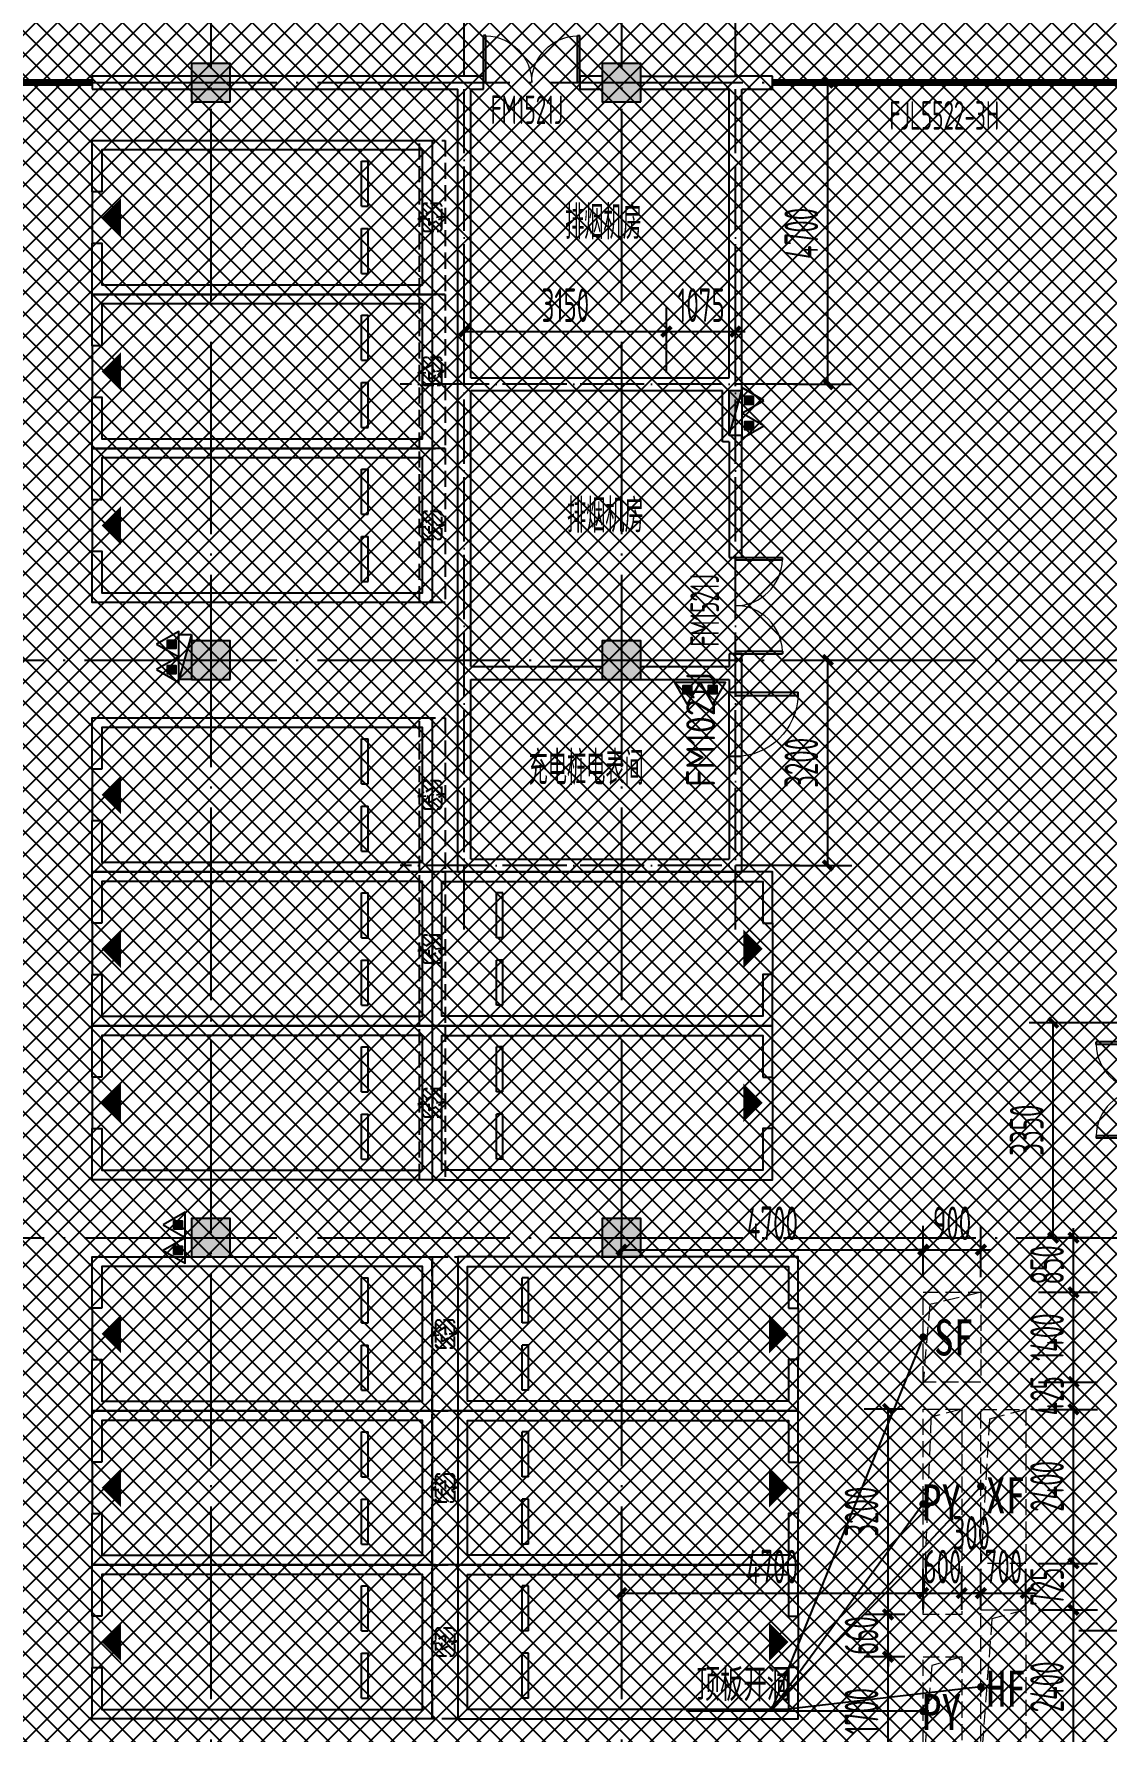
# Model space of a CAD drawing. Extents: x -473190 to 2138458, y -81875 to 2633646.
# Drawn here: x 928751 to 945456, y 117504 to 143951 of the extents above; entities that cross this region are included whole.
import ezdxf

# ---------------------------------------------------------------- set-up
doc = ezdxf.new("R2010")
doc.units = 0
doc.header["$LTSCALE"] = 1000
doc.linetypes.add('DASH', pattern=[0.35, 0.25, -0.1])
doc.linetypes.add('DOTE', pattern=[2.42, 2, -0.2, 0.02, -0.2])
for name, color, linetype in [('00-停车位', 67, 'Continuous'), ('A-COLUMN', 2, 'Continuous'), ('A-PUB_HATCH', 8, 'Continuous'), ('A-ROOM_NAME', 23, 'Continuous'), ('A-WALL', 2, 'Continuous'), ('car', 252, 'Continuous'), ('DIM_LEAD', 3, 'Continuous'), ('DOOR_FIRE', 4, 'Continuous'), ('DOOR_FIRE_TEXT', 7, 'Continuous'), ('DOTE', 1, 'DOTE'), ('PUB_DIM', 3, 'Continuous'), ('PUB_HATCH', 8, 'Continuous'), ('PUB_TEXT', 7, 'Continuous'), ('W-EQUIP_消火栓', 7, 'Continuous'), ('W-EQUIP_灭火器', 7, 'Continuous'), ('WINDOW', 4, 'Continuous'), ('WINDOW_TEXT', 7, 'Continuous')]:
    doc.layers.add(name, color=color, linetype=linetype)
doc.layers.add('HOLE', color=52, linetype='Continuous', lineweight=15)
doc.styles.add('8B2_01', font='simhei.ttf', dxfattribs={"width": 0.8})
doc.styles.add('8B2_02', font='tssdeng.shx', dxfattribs={"width": 0.6, "bigfont": 'TSSDCHN.shx'})
doc.styles.add('_TCH_DIM_T3', font='tssdeng.shx', dxfattribs={"width": 0.564706, "bigfont": '@@@tssdchn.shx'})
doc.styles.add('_TCH_WINDOW', font='tssdeng.shx', dxfattribs={"width": 0.8, "height": 3.5, "bigfont": 'tssdchn.shx'})
doc.styles.get("Standard").update_dxf_attribs({"font": 'gbenor.shx', "bigfont": 'gbcbig.shx'})
doc.dimstyles.new('_TCH_ARCH&&150', dxfattribs={"dimtxt": 525, "dimasz": 150, "dimexe": 375, "dimexo": 450, "dimgap": 150, "dimtad": 1, "dimdec": 0, "dimzin": 0, "dimdsep": 46, "dimtxsty": '_TCH_DIM_T3', "dimblk": 'ARCHTICK', "dimcen": 0.09, "dimclrt": 7, "dimazin": 2, "dimtfac": 1, "dimtdec": 0, "dimtix": 1, "dimtmove": 2, "dimatfit": 3, "dimfxl": 0, "dimtolj": 1, "dimtzin": 0, "dimarcsym": 0})

# ---------------------------------------------------------------- blocks, each defined once
blk = doc.blocks.new('车位2400x5300')
at = {"layer": '00-停车位', "color": 251}
for p, q in [((-875, -1000), (-175, -1000)), ((-875, -1100), (-875, -1000)), ((-175, -1100), (-175, -1000)), ((175, -1000), (875, -1000)), ((175, -1100), (175, -1000)), ((875, -1100), (875, -1000)), ((-875, -1100), (-175, -1100)), ((175, -1100), (875, -1100)), ((400, -5300), (-400, -5300))]:
    blk.add_line(p, q, dxfattribs=at)
blk.add_lwpolyline([(400, -5150), (400, -5300), (1200, -5300), (1200, 0), (-1200, 0), (-1200, -5300), (-400, -5300), (-400, -5150), (-1050, -5150), (-1050, -150), (1050, -150), (1050, -5150), (400, -5150)], dxfattribs=at)
blk.add_lwpolyline([(0, -5150, 0, 600, 0), (0, -4850, 600, 600, 0)], format="xyseb", dxfattribs=at)
blk = doc.blocks.new('A$C2EF10B80')
at = {"layer": 'A-PUB_HATCH'}
h = blk.add_hatch(dxfattribs=at)
h.set_pattern_fill('ANSI31', color=256, scale=50, angle=-16.4434)
h.set_pattern_definition([(45, (6188.46, 7099.97), (-56.1266, 56.1266), [])])
h.paths.add_polyline_path([(-983, -100, 0.414214), (-1033, -50), (-1184, -50), (-1091, -207), (-1210, -207), (-1204, -250), (-983, -250)])
h.paths.add_polyline_path([(-983, -250), (-1204, -250), (-1190, -350), (-1033, -350, 0.414213), (-983, -300)])
h.paths.add_polyline_path([(-1262, -250), (-1417, -250), (-1417, -300, 0.414215), (-1367, -350), (-1207, -350)])
h.paths.add_polyline_path([(-1221, -50), (-1367, -50, 0.414214), (-1417, -100), (-1417, -250), (-1262, -250), (-1320, -146), (-1212, -146)])
at = {"layer": 'car', "linetype": 'DASH', "ltscale": 0.5}
blk.add_line((-1367, -350), (-1033, -350), dxfattribs=at)
at = {"layer": 'car', "linetype": 'DASH'}
blk.add_lwpolyline([(-2400, 0), (0, 0), (0, -400), (-2400, -400)], close=True, dxfattribs=at)
at = {"layer": 'car', "linetype": 'DASH', "ltscale": 0.5}
blk.add_lwpolyline([(-1320, -146), (-1185, -390), (-1210, -207), (-1091, -207), (-1227, 23), (-1212, -146)], close=True, dxfattribs=at)
for points in [[(-1367, -50, 0.414214), (-1417, -100), (-1417, -300)], [(-1033, -350, 0.414214), (-983, -300), (-983, -100, 0.414214), (-1033, -50), (-1367, -50)]]:
    blk.add_lwpolyline(points, format="xyb", dxfattribs=at)
at = {"layer": 'car', "linetype": 'DASH'}
blk.add_arc((-1367, -300), 50, 180, 270, dxfattribs=at)
blk = doc.blocks.new('A$C77CA03F4')
at = {"rotation": 16.44344089606073}
for p in [(6792, 2422), (4490, 1742), (2189, 1063)]:
    blk.add_blockref('A$C2EF10B80', p, dxfattribs=at)
blk = doc.blocks.new('_ArchTick')
at = {"color": 0, "linetype": 'ByBlock', "const_width": 0.4}
blk.add_lwpolyline([(-0.5, -0.5), (0.5, 0.5)], dxfattribs=at)
blk = doc.blocks.new('*D5454')
at = {"layer": 'Defpoints', "color": 0, "transparency": 16777216}
for p in [(-545, -4300), (439, -4300), (-545, -7500)]:
    blk.add_point(p, dxfattribs=at)
at = {"layer": 'PUB_DIM', "color": 0, "lineweight": -2, "transparency": 16777216}
for p, q in [((-95, -4300), (814, -4300)), ((439, -7500), (439, -4300)), ((-95, -7500), (814, -7500))]:
    blk.add_line(p, q, dxfattribs=at)
at = {"layer": 'PUB_DIM', "color": 0, "lineweight": -2, "transparency": 16777216, "xscale": 150, "yscale": 150, "zscale": 150}
for p, rotation in [((439, -4300), 90), ((439, -7500), 270)]:
    blk.add_blockref('_ArchTick', p, dxfattribs=dict(at, rotation=rotation))
at = {"layer": 'PUB_DIM', "color": 7, "transparency": 16777216, "insert": (26, -5900), "char_height": 525, "attachment_point": 5, "rotation": 90, "style": '_TCH_DIM_T3'}
blk.add_mtext('\\A1;3200', dxfattribs=at)
blk = doc.blocks.new('*D5455')
at = {"layer": 'Defpoints', "color": 0, "transparency": 16777216}
for p in [(-545, 4700), (439, 4700), (-545, 0)]:
    blk.add_point(p, dxfattribs=at)
at = {"layer": 'PUB_DIM', "color": 0, "lineweight": -2, "transparency": 16777216}
for p, q in [((-95, 4700), (814, 4700)), ((439, 0), (439, 4700)), ((-95, 0), (814, 0))]:
    blk.add_line(p, q, dxfattribs=at)
at = {"layer": 'PUB_DIM', "color": 0, "lineweight": -2, "transparency": 16777216, "xscale": 150, "yscale": 150, "zscale": 150}
for p, rotation in [((439, 4700), 90), ((439, 0), 270)]:
    blk.add_blockref('_ArchTick', p, dxfattribs=dict(at, rotation=rotation))
at = {"layer": 'PUB_DIM', "color": 7, "transparency": 16777216, "insert": (26, 2350), "char_height": 525, "attachment_point": 5, "rotation": 90, "style": '_TCH_DIM_T3'}
blk.add_mtext('\\A1;4700', dxfattribs=at)
blk = doc.blocks.new('*D5456')
at = {"layer": 'Defpoints', "color": 0, "transparency": 16777216}
for p in [(-2075, 820), (-5225, -266), (-2075, -266)]:
    blk.add_point(p, dxfattribs=at)
at = {"layer": 'PUB_DIM', "color": 0, "lineweight": -2, "transparency": 16777216}
for p, q in [((-5225, 184), (-5225, 1195)), ((-2075, 184), (-2075, 1195)), ((-5225, 820), (-2075, 820))]:
    blk.add_line(p, q, dxfattribs=at)
at = {"layer": 'PUB_DIM', "color": 0, "lineweight": -2, "transparency": 16777216, "xscale": 150, "yscale": 150, "zscale": 150, "rotation": 180}
blk.add_blockref('_ArchTick', (-5225, 820), dxfattribs=at)
at = {"layer": 'PUB_DIM', "color": 0, "lineweight": -2, "transparency": 16777216, "xscale": 150, "yscale": 150, "zscale": 150}
blk.add_blockref('_ArchTick', (-2075, 820), dxfattribs=at)
at = {"layer": 'PUB_DIM', "color": 7, "transparency": 16777216, "insert": (-3650, 1232), "char_height": 525, "attachment_point": 5, "style": '_TCH_DIM_T3'}
blk.add_mtext('\\A1;3150', dxfattribs=at)
blk = doc.blocks.new('*D5457')
at = {"layer": 'Defpoints', "color": 0, "transparency": 16777216}
for p in [(-1000, 820), (-2075, -266), (-1000, -266)]:
    blk.add_point(p, dxfattribs=at)
at = {"layer": 'PUB_DIM', "color": 0, "lineweight": -2, "transparency": 16777216}
for p, q in [((-2075, 184), (-2075, 1195)), ((-1000, 184), (-1000, 1195)), ((-2075, 820), (-2225, 820)), ((-2075, 820), (-1000, 820)), ((-1000, 820), (-850, 820))]:
    blk.add_line(p, q, dxfattribs=at)
at = {"layer": 'PUB_DIM', "color": 0, "lineweight": -2, "transparency": 16777216, "xscale": 150, "yscale": 150, "zscale": 150}
blk.add_blockref('_ArchTick', (-2075, 820), dxfattribs=at)
at = {"layer": 'PUB_DIM', "color": 0, "lineweight": -2, "transparency": 16777216, "xscale": 150, "yscale": 150, "zscale": 150, "rotation": 180}
blk.add_blockref('_ArchTick', (-1000, 820), dxfattribs=at)
at = {"layer": 'PUB_DIM', "color": 7, "transparency": 16777216, "insert": (-1537, 1232), "char_height": 525, "attachment_point": 5, "style": '_TCH_DIM_T3'}
blk.add_mtext('\\A1;1075', dxfattribs=at)
blk = doc.blocks.new('*D5495')
at = {"layer": 'Defpoints', "color": 0, "transparency": 16777216}
for p in [(3952, -9950), (5012, -9950), (5012, -13300)]:
    blk.add_point(p, dxfattribs=at)
at = {"layer": 'PUB_DIM', "color": 0, "lineweight": -2, "transparency": 16777216}
for p, q in [((4562, -9950), (3577, -9950)), ((3952, -13300), (3952, -9950)), ((4562, -13300), (3577, -13300))]:
    blk.add_line(p, q, dxfattribs=at)
at = {"layer": 'PUB_DIM', "color": 0, "lineweight": -2, "transparency": 16777216, "xscale": 150, "yscale": 150, "zscale": 150}
for p, rotation in [((3952, -9950), 90), ((3952, -13300), 270)]:
    blk.add_blockref('_ArchTick', p, dxfattribs=dict(at, rotation=rotation))
at = {"layer": 'PUB_DIM', "color": 7, "transparency": 16777216, "insert": (3539, -11625), "char_height": 525, "attachment_point": 5, "rotation": 90, "style": '_TCH_DIM_T3'}
blk.add_mtext('\\A1;3350', dxfattribs=at)
blk = doc.blocks.new('*D5604')
at = {"layer": 'Defpoints', "color": 0, "transparency": 16777216}
for p in [(20248, -40250), (21242, -40250), (20248, -42650)]:
    blk.add_point(p, dxfattribs=at)
at = {"layer": 'PUB_DIM', "color": 0, "lineweight": -2, "transparency": 16777216}
for p, q in [((20698, -40250), (21617, -40250)), ((21242, -42650), (21242, -40250)), ((20698, -42650), (21617, -42650))]:
    blk.add_line(p, q, dxfattribs=at)
at = {"layer": 'PUB_DIM', "color": 0, "lineweight": -2, "transparency": 16777216, "xscale": 150, "yscale": 150, "zscale": 150}
for p, rotation in [((21242, -40250), 90), ((21242, -42650), 270)]:
    blk.add_blockref('_ArchTick', p, dxfattribs=dict(at, rotation=rotation))
at = {"layer": 'PUB_DIM', "color": 7, "transparency": 16777216, "insert": (20830, -41450), "char_height": 525, "attachment_point": 5, "rotation": 90, "style": '_TCH_DIM_T3'}
blk.add_mtext('\\A1;2400', dxfattribs=at)
blk = doc.blocks.new('*D5605')
at = {"layer": 'Defpoints', "color": 0, "transparency": 16777216}
for p in [(20248, -39525), (21242, -39525), (20248, -40250)]:
    blk.add_point(p, dxfattribs=at)
at = {"layer": 'PUB_DIM', "color": 0, "lineweight": -2, "transparency": 16777216}
for p, q in [((21242, -39525), (21242, -39375)), ((20698, -39525), (21617, -39525)), ((21242, -40250), (21242, -39525)), ((20698, -40250), (21617, -40250)), ((21242, -40250), (21242, -40400))]:
    blk.add_line(p, q, dxfattribs=at)
at = {"layer": 'PUB_DIM', "color": 0, "lineweight": -2, "transparency": 16777216, "xscale": 150, "yscale": 150, "zscale": 150}
for p, rotation in [((21242, -39525), 270), ((21242, -40250), 90)]:
    blk.add_blockref('_ArchTick', p, dxfattribs=dict(at, rotation=rotation))
at = {"layer": 'PUB_DIM', "color": 7, "transparency": 16777216, "insert": (20830, -39888), "char_height": 525, "attachment_point": 5, "rotation": 90, "style": '_TCH_DIM_T3'}
blk.add_mtext('\\A1;725', dxfattribs=at)
blk = doc.blocks.new('*D5606')
at = {"layer": 'Defpoints', "color": 0, "transparency": 16777216}
for p in [(20248, -37125), (21242, -37125), (20248, -39525)]:
    blk.add_point(p, dxfattribs=at)
at = {"layer": 'PUB_DIM', "color": 0, "lineweight": -2, "transparency": 16777216}
for p, q in [((20698, -37125), (21617, -37125)), ((21242, -39525), (21242, -37125)), ((20698, -39525), (21617, -39525))]:
    blk.add_line(p, q, dxfattribs=at)
at = {"layer": 'PUB_DIM', "color": 0, "lineweight": -2, "transparency": 16777216, "xscale": 150, "yscale": 150, "zscale": 150}
for p, rotation in [((21242, -37125), 90), ((21242, -39525), 270)]:
    blk.add_blockref('_ArchTick', p, dxfattribs=dict(at, rotation=rotation))
at = {"layer": 'PUB_DIM', "color": 7, "transparency": 16777216, "insert": (20830, -38325), "char_height": 525, "attachment_point": 5, "rotation": 90, "style": '_TCH_DIM_T3'}
blk.add_mtext('\\A1;2400', dxfattribs=at)
blk = doc.blocks.new('*D5607')
at = {"layer": 'Defpoints', "color": 0, "transparency": 16777216}
for p in [(20248, -36700), (21242, -36700), (20248, -37125)]:
    blk.add_point(p, dxfattribs=at)
at = {"layer": 'PUB_DIM', "color": 0, "lineweight": -2, "transparency": 16777216}
for p, q in [((20698, -36700), (21617, -36700)), ((21242, -36700), (21242, -36550)), ((21242, -37125), (21242, -36700)), ((20698, -37125), (21617, -37125)), ((21242, -37125), (21242, -37275))]:
    blk.add_line(p, q, dxfattribs=at)
at = {"layer": 'PUB_DIM', "color": 0, "lineweight": -2, "transparency": 16777216, "xscale": 150, "yscale": 150, "zscale": 150}
for p, rotation in [((21242, -36700), 270), ((21242, -37125), 90)]:
    blk.add_blockref('_ArchTick', p, dxfattribs=dict(at, rotation=rotation))
at = {"layer": 'PUB_DIM', "color": 7, "transparency": 16777216, "insert": (20830, -36913), "char_height": 525, "attachment_point": 5, "rotation": 90, "style": '_TCH_DIM_T3'}
blk.add_mtext('\\A1;425', dxfattribs=at)
blk = doc.blocks.new('*D5608')
at = {"layer": 'Defpoints', "color": 0, "transparency": 16777216}
for p in [(20248, -35300), (21242, -35300), (20248, -36700)]:
    blk.add_point(p, dxfattribs=at)
at = {"layer": 'PUB_DIM', "color": 0, "lineweight": -2, "transparency": 16777216}
for p, q in [((20698, -35300), (21617, -35300)), ((21242, -36700), (21242, -35300)), ((20698, -36700), (21617, -36700))]:
    blk.add_line(p, q, dxfattribs=at)
at = {"layer": 'PUB_DIM', "color": 0, "lineweight": -2, "transparency": 16777216, "xscale": 150, "yscale": 150, "zscale": 150}
for p, rotation in [((21242, -35300), 90), ((21242, -36700), 270)]:
    blk.add_blockref('_ArchTick', p, dxfattribs=dict(at, rotation=rotation))
at = {"layer": 'PUB_DIM', "color": 7, "transparency": 16777216, "insert": (20830, -36000), "char_height": 525, "attachment_point": 5, "rotation": 90, "style": '_TCH_DIM_T3'}
blk.add_mtext('\\A1;1400', dxfattribs=at)
blk = doc.blocks.new('*D5609')
at = {"layer": 'Defpoints', "color": 0, "transparency": 16777216}
for p in [(20248, -34450), (21242, -34450), (20248, -35300)]:
    blk.add_point(p, dxfattribs=at)
at = {"layer": 'PUB_DIM', "color": 0, "lineweight": -2, "transparency": 16777216}
for p, q in [((21242, -34450), (21242, -34300)), ((20698, -34450), (21617, -34450)), ((21242, -35300), (21242, -34450)), ((20698, -35300), (21617, -35300)), ((21242, -35300), (21242, -35450))]:
    blk.add_line(p, q, dxfattribs=at)
at = {"layer": 'PUB_DIM', "color": 0, "lineweight": -2, "transparency": 16777216, "xscale": 150, "yscale": 150, "zscale": 150}
for p, rotation in [((21242, -34450), 270), ((21242, -35300), 90)]:
    blk.add_blockref('_ArchTick', p, dxfattribs=dict(at, rotation=rotation))
at = {"layer": 'PUB_DIM', "color": 7, "transparency": 16777216, "insert": (20830, -34875), "char_height": 525, "attachment_point": 5, "rotation": 90, "style": '_TCH_DIM_T3'}
blk.add_mtext('\\A1;850', dxfattribs=at)
blk = doc.blocks.new('*D5610')
at = {"layer": 'Defpoints', "color": 0, "transparency": 16777216}
for p in [(19800, -34638), (18900, -35513), (19800, -35513)]:
    blk.add_point(p, dxfattribs=at)
at = {"layer": 'PUB_DIM', "color": 0, "lineweight": -2, "transparency": 16777216}
for p, q in [((18900, -35063), (18900, -34263)), ((19800, -35063), (19800, -34263)), ((18900, -34638), (18750, -34638)), ((18900, -34638), (19800, -34638)), ((19800, -34638), (19950, -34638))]:
    blk.add_line(p, q, dxfattribs=at)
at = {"layer": 'PUB_DIM', "color": 0, "lineweight": -2, "transparency": 16777216, "xscale": 150, "yscale": 150, "zscale": 150}
blk.add_blockref('_ArchTick', (18900, -34638), dxfattribs=at)
at = {"layer": 'PUB_DIM', "color": 0, "lineweight": -2, "transparency": 16777216, "xscale": 150, "yscale": 150, "zscale": 150, "rotation": 180}
blk.add_blockref('_ArchTick', (19800, -34638), dxfattribs=at)
at = {"layer": 'PUB_DIM', "color": 7, "transparency": 16777216, "insert": (19350, -34226), "char_height": 525, "attachment_point": 5, "style": '_TCH_DIM_T3'}
blk.add_mtext('\\A1;900', dxfattribs=at)
blk = doc.blocks.new('*D5611')
at = {"layer": 'Defpoints', "color": 0, "transparency": 16777216}
for p in [(18900, -34638), (14200, -35513), (18900, -35513)]:
    blk.add_point(p, dxfattribs=at)
at = {"layer": 'PUB_DIM', "color": 0, "lineweight": -2, "transparency": 16777216}
for p, q in [((14200, -35063), (14200, -34263)), ((18900, -35063), (18900, -34263)), ((14200, -34638), (18900, -34638))]:
    blk.add_line(p, q, dxfattribs=at)
at = {"layer": 'PUB_DIM', "color": 0, "lineweight": -2, "transparency": 16777216, "xscale": 150, "yscale": 150, "zscale": 150, "rotation": 180}
blk.add_blockref('_ArchTick', (14200, -34638), dxfattribs=at)
at = {"layer": 'PUB_DIM', "color": 0, "lineweight": -2, "transparency": 16777216, "xscale": 150, "yscale": 150, "zscale": 150}
blk.add_blockref('_ArchTick', (18900, -34638), dxfattribs=at)
at = {"layer": 'PUB_DIM', "color": 7, "transparency": 16777216, "insert": (16550, -34226), "char_height": 525, "attachment_point": 5, "style": '_TCH_DIM_T3'}
blk.add_mtext('\\A1;4700', dxfattribs=at)
blk = doc.blocks.new('*D5612')
at = {"layer": 'Defpoints', "color": 0, "transparency": 16777216}
for p in [(18353, -37120), (19065, -37120), (19065, -40320)]:
    blk.add_point(p, dxfattribs=at)
at = {"layer": 'PUB_DIM', "color": 0, "lineweight": -2, "transparency": 16777216}
for p, q in [((18615, -37120), (17978, -37120)), ((18353, -40320), (18353, -37120)), ((18615, -40320), (17978, -40320))]:
    blk.add_line(p, q, dxfattribs=at)
at = {"layer": 'PUB_DIM', "color": 0, "lineweight": -2, "transparency": 16777216, "xscale": 150, "yscale": 150, "zscale": 150}
for p, rotation in [((18353, -37120), 90), ((18353, -40320), 270)]:
    blk.add_blockref('_ArchTick', p, dxfattribs=dict(at, rotation=rotation))
at = {"layer": 'PUB_DIM', "color": 7, "transparency": 16777216, "insert": (17940, -38720), "char_height": 525, "attachment_point": 5, "rotation": 90, "style": '_TCH_DIM_T3'}
blk.add_mtext('\\A1;3200', dxfattribs=at)
blk = doc.blocks.new('*D5613')
at = {"layer": 'Defpoints', "color": 0, "transparency": 16777216}
for p in [(18353, -40320), (19065, -40320), (19065, -40980)]:
    blk.add_point(p, dxfattribs=at)
at = {"layer": 'PUB_DIM', "color": 0, "lineweight": -2, "transparency": 16777216}
for p, q in [((18353, -40320), (18353, -40170)), ((18615, -40320), (17978, -40320)), ((18353, -40980), (18353, -40320)), ((18615, -40980), (17978, -40980)), ((18353, -40980), (18353, -41130))]:
    blk.add_line(p, q, dxfattribs=at)
at = {"layer": 'PUB_DIM', "color": 0, "lineweight": -2, "transparency": 16777216, "xscale": 150, "yscale": 150, "zscale": 150}
for p, rotation in [((18353, -40320), 270), ((18353, -40980), 90)]:
    blk.add_blockref('_ArchTick', p, dxfattribs=dict(at, rotation=rotation))
at = {"layer": 'PUB_DIM', "color": 7, "transparency": 16777216, "insert": (17940, -40650), "char_height": 525, "attachment_point": 5, "rotation": 90, "style": '_TCH_DIM_T3'}
blk.add_mtext('\\A1;660', dxfattribs=at)
blk = doc.blocks.new('*D5614')
at = {"layer": 'Defpoints', "color": 0, "transparency": 16777216}
for p in [(18353, -40980), (19065, -40980), (19065, -42680)]:
    blk.add_point(p, dxfattribs=at)
at = {"layer": 'PUB_DIM', "color": 0, "lineweight": -2, "transparency": 16777216}
for p, q in [((18615, -40980), (17978, -40980)), ((18353, -42680), (18353, -40980)), ((18615, -42680), (17978, -42680))]:
    blk.add_line(p, q, dxfattribs=at)
at = {"layer": 'PUB_DIM', "color": 0, "lineweight": -2, "transparency": 16777216, "xscale": 150, "yscale": 150, "zscale": 150}
for p, rotation in [((18353, -40980), 90), ((18353, -42680), 270)]:
    blk.add_blockref('_ArchTick', p, dxfattribs=dict(at, rotation=rotation))
at = {"layer": 'PUB_DIM', "color": 7, "transparency": 16777216, "insert": (17940, -41830), "char_height": 525, "attachment_point": 5, "rotation": 90, "style": '_TCH_DIM_T3'}
blk.add_mtext('\\A1;1700', dxfattribs=at)
blk = doc.blocks.new('*D5634')
at = {"layer": 'Defpoints', "color": 0, "transparency": 16777216}
for p in [(20500, -39988), (19800, -40701), (20500, -40701)]:
    blk.add_point(p, dxfattribs=at)
at = {"layer": 'PUB_DIM', "color": 0, "lineweight": -2, "transparency": 16777216}
for p, q in [((19800, -40251), (19800, -39613)), ((20500, -40251), (20500, -39613)), ((19800, -39988), (19650, -39988)), ((19800, -39988), (20500, -39988)), ((20500, -39988), (20650, -39988))]:
    blk.add_line(p, q, dxfattribs=at)
at = {"layer": 'PUB_DIM', "color": 0, "lineweight": -2, "transparency": 16777216, "xscale": 150, "yscale": 150, "zscale": 150}
blk.add_blockref('_ArchTick', (19800, -39988), dxfattribs=at)
at = {"layer": 'PUB_DIM', "color": 0, "lineweight": -2, "transparency": 16777216, "xscale": 150, "yscale": 150, "zscale": 150, "rotation": 180}
blk.add_blockref('_ArchTick', (20500, -39988), dxfattribs=at)
at = {"layer": 'PUB_DIM', "color": 7, "transparency": 16777216, "insert": (20150, -39576), "char_height": 525, "attachment_point": 5, "style": '_TCH_DIM_T3'}
blk.add_mtext('\\A1;700', dxfattribs=at)
blk = doc.blocks.new('*D5635')
at = {"layer": 'Defpoints', "color": 0, "transparency": 16777216}
for p in [(19800, -39988), (19500, -40701), (19800, -40701)]:
    blk.add_point(p, dxfattribs=at)
at = {"layer": 'PUB_DIM', "color": 0, "lineweight": -2, "transparency": 16777216}
for p, q in [((19500, -40251), (19500, -39613)), ((19800, -40251), (19800, -39613)), ((19500, -39988), (19800, -39988))]:
    blk.add_line(p, q, dxfattribs=at)
at = {"layer": 'PUB_DIM', "color": 0, "lineweight": -2, "transparency": 16777216, "xscale": 150, "yscale": 150, "zscale": 150, "rotation": 180}
blk.add_blockref('_ArchTick', (19500, -39988), dxfattribs=at)
at = {"layer": 'PUB_DIM', "color": 0, "lineweight": -2, "transparency": 16777216, "xscale": 150, "yscale": 150, "zscale": 150}
blk.add_blockref('_ArchTick', (19800, -39988), dxfattribs=at)
at = {"layer": 'PUB_DIM', "color": 7, "transparency": 16777216, "insert": (19650, -39051), "char_height": 525, "attachment_point": 5, "style": '_TCH_DIM_T3'}
blk.add_mtext('\\A1;300', dxfattribs=at)
blk = doc.blocks.new('*D5636')
at = {"layer": 'Defpoints', "color": 0, "transparency": 16777216}
for p in [(19500, -39988), (18900, -40701), (19500, -40701)]:
    blk.add_point(p, dxfattribs=at)
at = {"layer": 'PUB_DIM', "color": 0, "lineweight": -2, "transparency": 16777216}
for p, q in [((18900, -40251), (18900, -39613)), ((19500, -40251), (19500, -39613)), ((18900, -39988), (18750, -39988)), ((18900, -39988), (19500, -39988)), ((19500, -39988), (19650, -39988))]:
    blk.add_line(p, q, dxfattribs=at)
at = {"layer": 'PUB_DIM', "color": 0, "lineweight": -2, "transparency": 16777216, "xscale": 150, "yscale": 150, "zscale": 150}
blk.add_blockref('_ArchTick', (18900, -39988), dxfattribs=at)
at = {"layer": 'PUB_DIM', "color": 0, "lineweight": -2, "transparency": 16777216, "xscale": 150, "yscale": 150, "zscale": 150, "rotation": 180}
blk.add_blockref('_ArchTick', (19500, -39988), dxfattribs=at)
at = {"layer": 'PUB_DIM', "color": 7, "transparency": 16777216, "insert": (19200, -39576), "char_height": 525, "attachment_point": 5, "style": '_TCH_DIM_T3'}
blk.add_mtext('\\A1;600', dxfattribs=at)
blk = doc.blocks.new('*D5637')
at = {"layer": 'Defpoints', "color": 0, "transparency": 16777216}
for p in [(18900, -39988), (14200, -40701), (18900, -40701)]:
    blk.add_point(p, dxfattribs=at)
at = {"layer": 'PUB_DIM', "color": 0, "lineweight": -2, "transparency": 16777216}
for p, q in [((14200, -40251), (14200, -39613)), ((18900, -40251), (18900, -39613)), ((14200, -39988), (18900, -39988))]:
    blk.add_line(p, q, dxfattribs=at)
at = {"layer": 'PUB_DIM', "color": 0, "lineweight": -2, "transparency": 16777216, "xscale": 150, "yscale": 150, "zscale": 150, "rotation": 180}
blk.add_blockref('_ArchTick', (14200, -39988), dxfattribs=at)
at = {"layer": 'PUB_DIM', "color": 0, "lineweight": -2, "transparency": 16777216, "xscale": 150, "yscale": 150, "zscale": 150}
blk.add_blockref('_ArchTick', (18900, -39988), dxfattribs=at)
at = {"layer": 'PUB_DIM', "color": 7, "transparency": 16777216, "insert": (16550, -39576), "char_height": 525, "attachment_point": 5, "style": '_TCH_DIM_T3'}
blk.add_mtext('\\A1;4700', dxfattribs=at)
blk = doc.blocks.new('$TwtSys$00000434')
for p, q in [((-0.5, 0.5), (-0.5, -0.5)), ((-0.5, -0.5), (0.5, 0.5)), ((0.5, 0.5), (-0.5, 0.5)), ((0.5, -0.5), (0.5, 0.5)), ((-0.5, -0.5), (0.5, -0.5))]:
    blk.add_line(p, q)
blk.add_solid([(0.5, -0.5), (0.5, 0.5), (-0.5, -0.5)])
blk = doc.blocks.new('$TwtSys$00000546')
h = blk.add_hatch()
h.set_pattern_fill('ANSI31', color=256, scale=200, style=0)
h.set_pattern_definition([(45, (-38543.802, -6670.83), (-17.67767, 17.67767), [])])
h.paths.add_polyline_path([(-65, 174), (65, 174), (65, 44), (-65, 44)])
for points in [[(0, 344), (-198, 0), (198, 0)], [(-65, 174), (65, 174), (65, 44), (-65, 44)]]:
    blk.add_lwpolyline(points, close=True)
blk = doc.blocks.new('ADFASDF')
h = blk.add_hatch()
h.set_pattern_fill('ANSI37', color=8, scale=150)
h.set_pattern_definition([(45, (0, 0), (-168.3798, 168.3798), []), (135, (0, 0), (-168.3798, -168.3798), [])])
h.paths.add_polyline_path([(521397, 239186), (521397, 224886), (539697, 224886), (539697, 169261), (524947, 169261), (524947, 171211), (527822, 171211), (527922, 176611), (501318, 176611), (501125, 109884), (530547, 109887), (530547, 107449), (538188, 100503), (536147, 98236), (540086, 94690), (517812, 69953), (517812, 59790), (482108, 20136), (405247, 20136), (405247, 26086), (391997, 40436), (391997, 64736), (399997, 64738), (399997, 239186), (409022, 239186)])
blk = doc.blocks.new('$DorLib2D$00000002')
for p, q in [((-0.5, 0), (-0.5, 0.4875)), ((-0.475, 0.4875), (-0.5, 0.4875)), ((-0.475, 0), (-0.475, 0.4875)), ((0.475, 0), (0.475, 0.4875)), ((0.475, 0.4875), (0.5, 0.4875)), ((0.5, 0), (0.5, 0.4875)), ((-0.5, 0), (-0.475, 0)), ((0.5, 0), (0.475, 0))]:
    blk.add_line(p, q)
at = {"lineweight": 13}
for centre, start, end in [((-0.4875, 0), 0, 88.53072), ((0.4875, 0), 91.46928, 180)]:
    blk.add_arc(centre, 0.4875, start, end, dxfattribs=at)
blk = doc.blocks.new('$DorLib2D$00000001')
for p, q in [((0.45, 0.975), (0.5, 0.975)), ((0.45, 0), (0.45, 0.975)), ((0.5, 0), (0.5, 0.975)), ((0.5, 0), (0.45, 0))]:
    blk.add_line(p, q)
at = {"lineweight": 13}
blk.add_arc((0.475, 0), 0.975, 91.4693, 180, dxfattribs=at)
blk = doc.blocks.new('$DorLib2D$00000213')
at = {"color": 0, "linetype": 'DASH', "const_width": 0.02}
blk.add_lwpolyline([(0.5, 0), (-0.5, 0)], dxfattribs=at)
blk = doc.blocks.new('_FZH')
blk.add_lwpolyline([(-0.5, -0.5), (0.5, -0.5), (0.5, 0.5), (-0.5, 0.5)], close=True)
at = {"layer": 'PUB_HATCH'}
blk.add_solid([(-0.5, -0.5), (0.5, -0.5), (-0.5, 0.5), (0.5, 0.5)], dxfattribs=at)
blk = doc.blocks.new('A$C2B5B1B2C')
at = {"layer": 'DOTE', "linetype": 'DOTE', "ltscale": 0.5}
for p, q in [((-5225, -8500), (-5225, 5700)), ((-1000, -8500), (-1000, 5700)), ((0, 0), (-6225, 0)), ((0, -7500), (-6225, -7500)), ((12300, -9950), (4350, -9950)), ((12300, -19425), (4350, -19425))]:
    blk.add_line(p, q, dxfattribs=at)
at = {"layer": 'PUB_DIM'}
for p1, p2, distance, picture, middle in [((-545.1, 0), (-545.1, 4700), -983.9, '*D5455', (26.3, 2350)), ((-5225, -266.5), (-2075, -266.5), 1086.2, '*D5456', (-3650, 1232.3)), ((-2075, -266.5), (-1000, -266.5), 1086.2, '*D5457', (-1537.5, 1232.3)), ((-545.1, -7500), (-545.1, -4300), -983.9, '*D5454', (26.3, -5900)), ((5011.6, -13300), (5011.6, -9950), 1060, '*D5495', (3539.1, -11625))]:
    dim = blk.add_aligned_dim(p1=p1, p2=p2, distance=distance, dimstyle='_TCH_ARCH&&150', dxfattribs=at)
    dim.commit()
    dim.dimension.update_dxf_attribs({"geometry": picture, "text_midpoint": middle})
blk = doc.blocks.new('A$C031B73C8')
at = {"layer": 'HOLE', "linetype": 'DASH'}
for points in [[(18900, -36700), (18900, -35300), (19800, -35300), (19800, -36700)], [(18900, -37120.4), (19500, -37120.4), (19500, -40320.4), (18900, -40320.4)], [(19800, -39525), (19800, -37125), (20500, -37125), (20500, -39525)], [(19800, -42650), (19800, -40250), (20500, -40250), (20500, -42650)], [(18900, -40980), (19500, -40980), (19500, -42680), (18900, -42680)]]:
    blk.add_lwpolyline(points, close=True, dxfattribs=at)
for points in [[(19800, -35300), (19003.9, -35492.8), (18900, -36700)], [(19500, -37120.4), (19021.4, -37246.3), (18900, -40320.4)], [(20500, -37125), (19933.6, -37277.2), (19800, -39525)], [(20500, -40250), (19971.1, -40390.3), (19800, -42650)], [(19500, -40980), (19035.8, -41116.6), (18900, -42680)]]:
    blk.add_lwpolyline(points, dxfattribs=at)
at = {"layer": 'PUB_DIM'}
for p1, p2, distance, picture, middle in [((14200, -35512.7), (18900, -35512.7), 874.4, '*D5611', (16550, -34225.8)), ((18900, -35512.7), (19800, -35512.7), 874.4, '*D5610', (19350, -34225.8)), ((20248.4, -35300), (20248.4, -34450), -993.9, '*D5609', (20829.8, -34875)), ((20248.4, -36700), (20248.4, -35300), -993.9, '*D5608', (20829.8, -36000)), ((20248.4, -37125), (20248.4, -36700), -993.9, '*D5607', (20829.8, -36912.5)), ((19065.1, -40320.4), (19065.1, -37120.4), 712.1, '*D5612', (17940.5, -38720.4)), ((20248.4, -39525), (20248.4, -37125), -993.9, '*D5606', (20829.8, -38325)), ((14200, -40701.5), (18900, -40701.5), 713.4, '*D5637', (16550, -39575.6)), ((18900, -40701.5), (19500, -40701.5), 713.4, '*D5636', (19200, -39575.6)), ((19800, -40701.5), (20500, -40701.5), 713.4, '*D5634', (20150, -39575.6)), ((20248.4, -40250), (20248.4, -39525), -993.9, '*D5605', (20829.8, -39887.5)), ((19065.1, -40980), (19065.1, -40320.4), 712.1, '*D5613', (17940.5, -40650.2)), ((20248.4, -42650), (20248.4, -40250), -993.9, '*D5604', (20829.8, -41450)), ((19065.1, -42680), (19065.1, -40980), 712.1, '*D5614', (17940.5, -41830))]:
    dim = blk.add_aligned_dim(p1=p1, p2=p2, distance=distance, dimstyle='_TCH_ARCH&&150', dxfattribs=at)
    dim.commit()
    dim.dimension.update_dxf_attribs({"geometry": picture, "text_midpoint": middle})
dim = blk.add_linear_dim(base=(19800, -39988.1), p1=(19500, -40701.5), p2=(19800, -40701.5), angle=0, dimstyle='_TCH_ARCH&&150', dxfattribs=at)
dim.commit()
dim.dimension.update_dxf_attribs({"geometry": '*D5635', "text_midpoint": (19650, -39050.6), "dimtype": 161})

msp = doc.modelspace()

# ---------------------------------------------------------------- linework, layer by layer
at = {"layer": 'A-WALL'}
for p, q in [((935456.7, 143292.4), (929656.7, 143292.4)), ((929656.7, 143292.4), (929656.7, 143092.4)), ((929656.7, 143092.4), (935356.7, 143092.4)), ((935356.7, 138492.4), (935356.7, 143092.4)), ((935756.7, 143292.4), (935456.7, 143292.4)), ((935556.7, 138592.4), (935556.7, 143092.4)), ((935556.7, 143092.4), (935756.7, 143092.4)), ((935756.7, 143092.4), (935756.7, 143292.4)), ((937606.7, 143292.4), (937256.7, 143292.4)), ((937256.7, 143292.4), (937256.7, 143092.4)), ((937256.7, 143092.4), (937606.7, 143092.4)), ((938206.7, 143292.4), (939681.7, 143292.4)), ((938206.7, 143092.4), (939581.7, 143092.4)), ((939581.7, 138592.4), (939581.7, 143092.4)), ((940256.7, 143292.4), (939681.7, 143292.4)), ((939781.7, 138392.4), (939781.7, 143092.4)), ((939781.7, 143092.4), (940256.7, 143092.4)), ((940256.7, 143092.4), (940256.7, 143292.4)), ((935556.7, 138592.4), (939531.7, 138592.4)), ((939531.7, 138592.4), (939581.7, 138592.4)), ((935356.7, 133992.4), (935356.7, 138492.4)), ((935556.7, 138392.4), (939481.7, 138392.4)), ((935556.7, 134092.4), (935556.7, 138392.4)), ((939481.7, 137592.4), (939481.7, 138392.4)), ((939581.7, 137692.4), (939581.7, 138392.4)), ((939581.7, 138392.4), (939781.7, 138392.4)), ((939581.7, 137592.4), (939481.7, 137592.4)), ((939781.7, 137692.4), (939581.7, 137692.4)), ((939581.7, 137592.4), (939581.7, 135792.4)), ((939781.7, 135792.4), (939781.7, 137692.4)), ((939581.7, 135792.4), (939781.7, 135792.4)), ((935556.7, 134092.4), (937606.7, 134092.4)), ((938206.7, 134092.4), (939581.7, 134092.4)), ((939781.7, 134292.4), (939581.7, 134292.4)), ((939581.7, 134292.4), (939581.7, 134092.4)), ((939781.7, 133992.4), (939781.7, 134292.4)), ((935356.7, 130892.4), (935356.7, 133992.4)), ((935556.7, 131092.4), (935556.7, 133892.4)), ((935556.7, 133892.4), (937606.7, 133892.4)), ((938206.7, 133892.4), (939581.7, 133892.4)), ((939581.7, 133892.4), (939581.7, 133692.4)), ((939781.7, 133692.4), (939781.7, 133992.4)), ((939581.7, 133692.4), (939781.7, 133692.4)), ((939781.7, 132692.4), (939581.7, 132692.4)), ((939581.7, 132692.4), (939581.7, 131092.4)), ((939781.7, 130892.4), (939781.7, 132692.4)), ((935556.7, 131092.4), (939581.7, 131092.4)), ((935356.7, 130892.4), (939781.7, 130892.4))]:
    msp.add_line(p, q, dxfattribs=at)
at = {"layer": 'DIM_LEAD'}
for p, q in [((942606.7, 123642.4), (940232.3, 117812.4)), ((942606.7, 123642.4), (940232.3, 117812.4)), ((943506.7, 121317.4), (940232.3, 117812.4)), ((942606.7, 121042.4), (940232.3, 117812.4)), ((942606.7, 121042.4), (940232.3, 117812.4)), ((943506.7, 118192.4), (940232.3, 117812.4)), ((940232.3, 117812.4), (938917.8, 117812.4)), ((942606.7, 117812.4), (940232.3, 117812.4))]:
    msp.add_line(p, q, dxfattribs=at)
at = {"layer": 'DIM_LEAD', "const_width": 60}
for points in [[(942618, 123670.1, 1), (942595.4, 123614.6, 1)], [(942618, 123670.1, 1), (942595.4, 123614.6, 1)], [(943527.2, 121339.3, 1), (943486.2, 121295.4, 1)], [(942624.5, 121066.5, 1), (942588.9, 121018.2, 1)], [(942624.5, 121066.5, 1), (942588.9, 121018.2, 1)], [(943536.5, 118195.8, 1), (943476.9, 118188.9, 1)], [(942636.7, 117812.4, 1), (942576.7, 117812.4, 1)]]:
    msp.add_lwpolyline(points, format="xyb", close=True, dxfattribs=at)
at = {"layer": 'DOTE', "color": 127, "linetype": 'DOTE', "ltscale": 1.5}
for p, q in [((931506.7, 171823.5), (931506.7, -58315.4)), ((937906.7, 171823.5), (937906.7, -58315.4))]:
    msp.add_line(p, q, dxfattribs=at)
at = {"layer": 'DOTE', "color": 16, "linetype": 'DOTE', "ltscale": 1.5}
for p, q in [((900498, 143192.4), (1024406.7, 143192.4)), ((900498, 134192.4), (1024406.7, 134192.4)), ((900498, 125192.4), (1024406.7, 125192.4))]:
    msp.add_line(p, q, dxfattribs=at)
at = {"layer": 'WINDOW'}
for p, q in [((939581.7, 132692.4), (939581.7, 133692.4)), ((939781.7, 132692.4), (939781.7, 133692.4))]:
    msp.add_line(p, q, dxfattribs=at)

# ---------------------------------------------------------------- block references
for name, p in [('ADFASDF', (518159.5, -74243.9)), ('A$C2B5B1B2C', (940681.7, 138492.4)), ('A$C031B73C8', (923706.7, 159642.4))]:
    msp.add_blockref(name, p)
at = {"rotation": 73.55655642770577}
for p in [(935156.7, 135092.4), (935156.7, 126092.4), (935356.7, 117692.4)]:
    msp.add_blockref('A$C77CA03F4', p, dxfattribs=at)
at = {"layer": '00-停车位', "xscale": -1, "rotation": 269.9999999717713}
for p in [(934956.7, 141092.4), (934956.7, 138692.4), (934956.7, 136292.4), (934956.7, 132092.4), (934956.7, 129692.4), (934956.7, 127292.4), (934956.7, 123692.4), (934956.7, 121292.4), (934956.7, 118892.4)]:
    msp.add_blockref('车位2400x5300', p, dxfattribs=at)
at = {"layer": '00-停车位', "rotation": 90.00000002822868}
for p in [(934956.7, 129692.4), (934956.7, 127292.4), (935356.7, 123692.4), (935356.7, 121292.4), (935356.7, 118892.4)]:
    msp.add_blockref('车位2400x5300', p, dxfattribs=at)
at = {"layer": 'A-COLUMN', "xscale": 600, "yscale": 600, "zscale": 600, "rotation": 90}
for p in [(931506.7, 143192.4), (937906.7, 143192.4), (931506.7, 134192.4), (937906.7, 134192.4), (931506.7, 125192.4), (937906.7, 125192.4)]:
    msp.add_blockref('_FZH', p, dxfattribs=at)
at = {"layer": 'DOOR_FIRE'}
ref = msp.add_blockref('$DorLib2D$00000002', (936506.7, 143192.4), dxfattribs=dict(at, xscale=-1500, yscale=1500, zscale=200, rotation=5.444984908128886e-12))
ref.add_attrib('A', 'FM1521J', (935867, 142544.9), dxfattribs={"layer": 'DOOR_FIRE_TEXT', "height": 446.25, "style": '_TCH_WINDOW', "width": 0.564706})
ref = msp.add_blockref('$DorLib2D$00000213', (926906.7, 143192.4), dxfattribs=dict(at, xscale=-5500, yscale=-5500, zscale=200, rotation=7.947361093397565e-12))
ref.add_attrib('A', 'FJL5522-3H', (925981.1, 142458.1), dxfattribs={"layer": 'DOOR_FIRE_TEXT', "height": 446.25, "style": '_TCH_WINDOW', "width": 0.564706})
ref = msp.add_blockref('$DorLib2D$00000213', (943006.7, 143192.4), dxfattribs=dict(at, xscale=-5500, yscale=-5500, zscale=200, rotation=7.677820560504795e-12))
ref.add_attrib('A', 'FJL5522-3H', (942081.1, 142458.1), dxfattribs={"layer": 'DOOR_FIRE_TEXT', "height": 446.25, "style": '_TCH_WINDOW', "width": 0.564706})
ref = msp.add_blockref('$DorLib2D$00000002', (939681.7, 135042.4), dxfattribs=dict(at, xscale=-1500, yscale=-1500, zscale=200, rotation=90))
ref.add_attrib('A', 'FM1521J', (939424.9, 134402.7), dxfattribs={"layer": 'DOOR_FIRE_TEXT', "height": 446.25, "rotation": 90, "style": '_TCH_WINDOW', "width": 0.564706})
ref = msp.add_blockref('$DorLib2D$00000002', (946031.7, 127492.4), dxfattribs=dict(at, xscale=-1500, yscale=-1500, zscale=200, rotation=270))
ref.add_attrib('A', 'FM1521J', (946559.9, 126852.7), dxfattribs={"layer": 'DOOR_FIRE_TEXT', "height": 446.25, "rotation": 90, "style": '_TCH_WINDOW', "width": 0.564706})
at = {"layer": 'W-EQUIP_消火栓', "xscale": -700, "yscale": 200, "zscale": 700}
for p, rotation in [((939681.7, 138042.4), 270), ((931106.7, 134242.4), 90)]:
    msp.add_blockref('$TwtSys$00000434', p, dxfattribs=dict(at, rotation=rotation))
at = {"layer": 'W-EQUIP_灭火器'}
for p, rotation in [((939781.7, 138240.7), 270), ((939781.7, 137844), 270), ((931006.7, 134440.7), 90), ((931006.7, 134044), 90), ((938931.4, 133843.3), 180.0000000000075), ((939328.2, 133843.3), 180.0000000000075), ((931106.7, 125390.7), 90), ((931106.7, 124994), 90)]:
    msp.add_blockref('$TwtSys$00000546', p, dxfattribs=dict(at, rotation=rotation))
at = {"layer": 'WINDOW'}
ref = msp.add_blockref('$DorLib2D$00000001', (939681.7, 133192.4), dxfattribs=dict(at, xscale=1000, yscale=-1000, zscale=1000, rotation=90))
ref.add_attrib('A', 'FM1021J', (939365, 132215.3), dxfattribs={"layer": 'WINDOW_TEXT', "height": 450, "rotation": 90})

# ---------------------------------------------------------------- texts
at = {"layer": 'A-ROOM_NAME', "style": '8B2_02', "width": 0.6}
for s, p in [('排烟机房', (937026.2, 140751.6)), ('排烟机房', (937055.7, 136179.8)), ('充电桩电表间', (936457.9, 132248.5))]:
    msp.add_text(s, height=525, dxfattribs=at).set_placement(p)
at = {"layer": 'A-ROOM_NAME', "color": 1, "style": '8B2_01', "width": 0.8}
for s, p in [('SF', (942775.6, 123357.2)), ('XF', (943583.6, 120896.4)), ('PY', (942586.7, 120786.9)), ('HF', (943592.5, 117884.1)), ('PY', (942586.7, 117518.5))]:
    msp.add_text(s, height=563.29, dxfattribs=at).set_placement(p)
at = {"layer": 'PUB_TEXT'}
msp.add_text('顶板开洞', height=506.38, dxfattribs=at).set_placement((939075.3, 117969.9))

doc.saveas('drawing.dxf')
